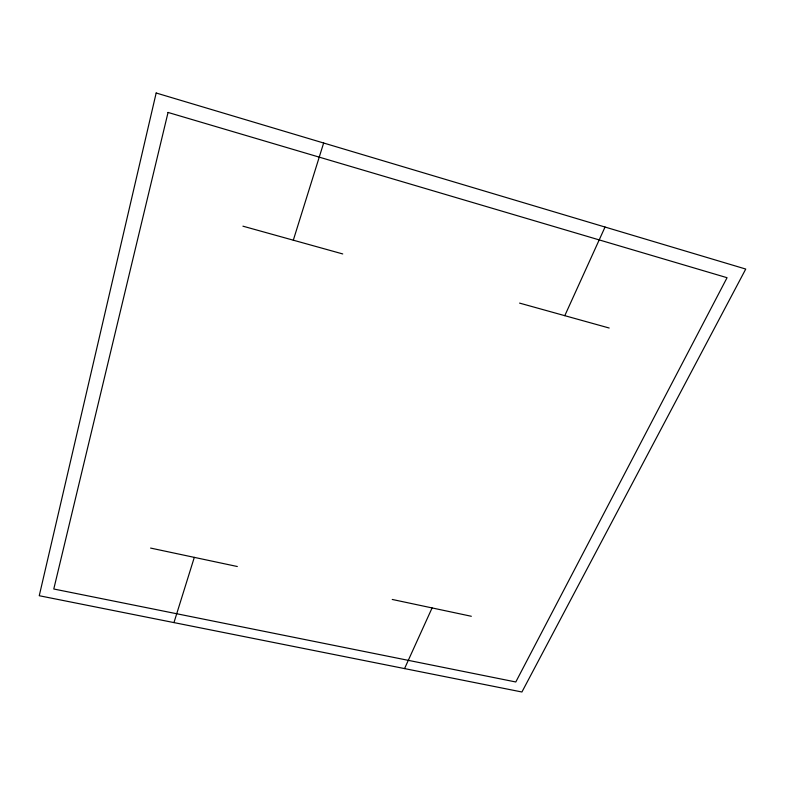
<?xml version="1.0" encoding="UTF-8"?>
<svg xmlns="http://www.w3.org/2000/svg" width="785" height="785" viewBox="0 0 785 785"><rect width="100%" height="100%" fill="white"/><g stroke="black" fill="none" stroke-linecap="round" stroke-linejoin="round"><path stroke-width="1.18" d="M173.956 622.593L194.307 557.37M293.315 240.19L323.646 143.007M404.55 668.594L432.093 607.933M564.788 315.678L605.039 227.042M150.592 548.077L237.325 566.515M392.245 599.455L471.324 616.274M242.928 226.178L342.731 253.938M519.591 303.108L609.18 328.022M156.166 93.003L39.25 595.727L521.917 691.997L745.75 269.059L156.166 93.003M168.049 112.441L53.782 589.005L515.794 681.979L727.057 277.704L168.049 112.441"/></g></svg>
